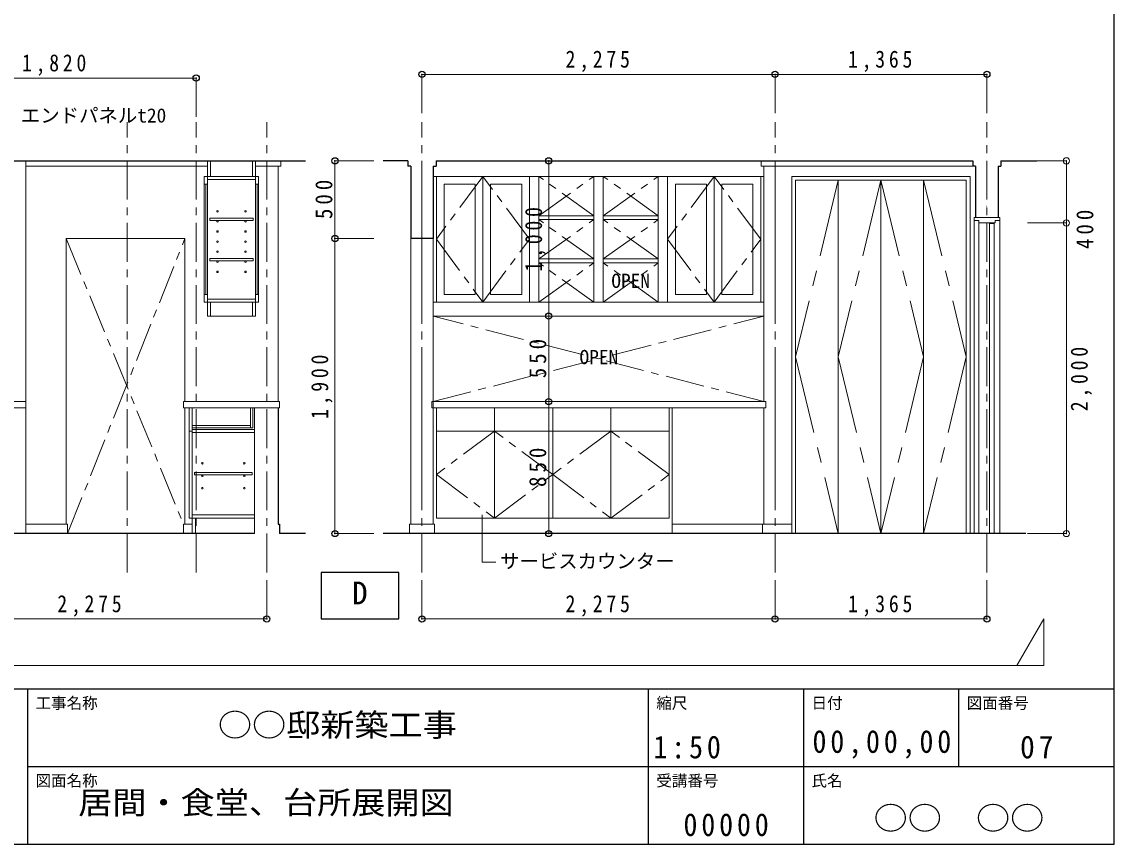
# Model space of a CAD drawing. Units: millimetres at full size, sheet at 1:50. Extents: x -10000 to 10000, y -6925 to 6925.
# Drawn here: x 2962 to 10000, y -6925 to -1630 of the extents above; entities that cross this region are included whole.
import ezdxf
from ezdxf.enums import TextEntityAlignment as Align

# ---------------------------------------------------------------- set-up
doc = ezdxf.new("R2010")
doc.units = ezdxf.units.MM
doc.header["$LTSCALE"] = 50
doc.header["$PDMODE"] = 32
doc.header["$PDSIZE"] = 40
doc.linetypes.add('CHAIN1', pattern=[8, 5, -1, 1, -1])
doc.linetypes.add('CHAIN2', pattern=[12, 9, -1, 1, -1])
for name, color, linetype, lineweight in [('2-0', 3, 'Continuous', 9), ('2-1', 7, 'Continuous', 25), ('2-3', 3, 'Continuous', 13), ('2-4', 4, 'Continuous', 9), ('2-5', 2, 'Continuous', 13), ('2-6', 4, 'Continuous', 9), ('2-A', 4, 'Continuous', 9), ('2-B', 6, 'CHAIN1', 9), ('2-D', 4, 'Continuous', 9), ('F-1', 7, 'Continuous', 25)]:
    doc.layers.add(name, color=color, linetype=linetype, lineweight=lineweight)
doc.layers.add('F-A', color=4, linetype='Continuous')
doc.styles.add('ＭＳ ゴシック', font='')
doc.styles.get('ＭＳ ゴシック').set_extended_font_data('MS Gothic')

# ---------------------------------------------------------------- blocks, each defined once
blk = doc.blocks.new('折戸')
at = {"layer": '2-3', "color": 4, "lineweight": 9}
for p, q in [((-300, 650), (-300, -500)), ((275, 650), (-300, 650)), ((262.5, 637.5), (-287.5, 637.5)), ((-287.5, 637.5), (-287.5, -500)), ((-150, 637.5), (-150, -500)), ((-12.5, 637.5), (-12.5, -500)), ((125, 637.5), (125, -500)), ((262.5, -500), (262.5, 637.5)), ((275, -500), (275, 650)), ((-287.5, -500), (262.5, -500))]:
    blk.add_line(p, q, dxfattribs=at)
at = {"layer": '2-B'}
for p, q in [((-150, 637.5), (-287.5, 68.75)), ((-12.5, 637.5), (-150, 68.75)), ((-12.5, 637.5), (125, 68.75)), ((-150, 68.75), (-12.5, -500)), ((125, 68.75), (-12.5, -500))]:
    blk.add_line(p, q, dxfattribs=at)
for points in [[(-150, 637.5), (-287.5, 68.75), (-150, -500)], [(125, 637.5), (262.5, 68.75), (125, -500)]]:
    blk.add_lwpolyline(points, dxfattribs=at)

msp = doc.modelspace()

# ---------------------------------------------------------------- linework, layer by layer
at = {"layer": '2-0', "color": 1, "linetype": 'CHAIN1'}
for p, q in [((3640, -5175), (3640, -2275)), ((4085, -5175), (4085, -2275)), ((4540, -5175), (4540, -2275)), ((5540, -5175), (5540, -2275)), ((7815, -5175), (7815, -2275)), ((9180, -5175), (9180, -2275)), ((9180, -2817.5), (9176.63, -2817.5)), ((9180, -2962.5), (9176.63, -2962.5))]:
    msp.add_line(p, q, dxfattribs=at)
at = {"layer": '2-0', "color": 1, "linetype": 'CHAIN2'}
for p, q in [((5540, -2525), (5540, -5105)), ((7815, -2525), (7815, -5105))]:
    msp.add_line(p, q, dxfattribs=at)
at = {"layer": '2-0', "lineweight": 13}
for p, q in [((9097.5, -2890), (9097.5, -2910)), ((9262.5, -2890), (9097.5, -2890)), ((9127.5, -2910), (9097.5, -2910)), ((9127.5, -2925), (9127.5, -2910)), ((9232.5, -2925), (9127.5, -2925)), ((9227.5, -2928), (9197.5, -2928)), ((9197.5, -4925), (9197.5, -2928)), ((9227.5, -4925), (9227.5, -2928)), ((9232.5, -2910), (9262.5, -2910)), ((9232.5, -2925), (9232.5, -2910)), ((9262.5, -2890), (9262.5, -2910))]:
    msp.add_line(p, q, dxfattribs=at)
at = {"layer": '2-0', "color": 134}
for p, q in [((9097.5, -2910), (9097.5, -4925)), ((9127.5, -2925), (9127.5, -4925)), ((9262.5, -2910), (9262.5, -4925))]:
    msp.add_line(p, q, dxfattribs=at)
at = {"layer": '2-1', "color": 4, "lineweight": 9}
for p, q in [((5540, -1968.19), (5540, -2218.19)), ((7815, -1968.19), (5540, -1968.19)), ((7815, -1968.19), (7815, -2218.19)), ((7815, -1968.19), (9180, -1968.19)), ((9180, -1968.19), (9180, -2218.19)), ((2265, -1992.18), (4085, -1992.18)), ((4085, -1992.18), (4085, -2242.18)), ((4978.98, -2525), (5228.98, -2525)), ((4978.98, -3025), (4978.98, -2525)), ((6357, -3525), (6357, -2525)), ((9692.7, -2925), (9692.7, -2525)), ((9692.7, -4925), (9692.7, -2925)), ((4978.98, -3025), (5228.98, -3025)), ((4978.98, -4925), (4978.98, -3025)), ((6357, -4075), (6357, -3525)), ((6357, -4925), (6357, -4075)), ((4978.98, -4925), (5228.98, -4925)), ((4540, -5475), (4540, -5225)), ((5540, -5475), (5540, -5225)), ((7815, -5475), (7815, -5225)), ((9180, -5475), (9180, -5225)), ((2265, -5475), (4540, -5475)), ((5540, -5475), (7815, -5475)), ((7815, -5475), (9180, -5475))]:
    msp.add_line(p, q, dxfattribs=at)
at = {"layer": '2-1'}
for p, q in [((2337.5, -2525), (4790, -2525)), ((5449.5, -2525), (5290, -2525)), ((5449.5, -2525), (5449.5, -2560)), ((5630.5, -2525), (9089.5, -2525)), ((5630.5, -2525), (5630.5, -2560)), ((9089.5, -2525), (9089.5, -2560)), ((9270.5, -2525), (9502.5, -2525)), ((9270.5, -2525), (9270.5, -2560)), ((5467.5, -2560), (5449.5, -2560)), ((5467.5, -2560), (5467.5, -3025)), ((5612.5, -2560), (5612.5, -3025)), ((5612.5, -2560), (5630.5, -2560)), ((9107.5, -2560), (9089.5, -2560)), ((9107.5, -2560), (9107.5, -2890)), ((9252.5, -2560), (9270.5, -2560)), ((9252.5, -2560), (9252.5, -2890)), ((5612.5, -3025), (5467.5, -3025)), ((4460, -4925), (2337.5, -4925)), ((4621.5, -4865), (4621.5, -4925)), ((4790, -4925), (4621.5, -4925)), ((9430, -4925), (5290, -4925))]:
    msp.add_line(p, q, dxfattribs=at)
msp.add_lwpolyline([(4612.5, -4115), (4612.5, -4865), (4621.5, -4865)], dxfattribs=at)
at = {"layer": '2-1', "color": 4}
for p in [(5540, -1968.19), (7815, -1968.19), (9180, -1968.19), (4085, -1992.18), (4978.98, -2525), (6357, -2525), (4978.98, -3025), (6357, -3525), (6357, -4075), (4978.98, -4925), (6357, -4925), (4540, -5475), (5540, -5475), (7815, -5475), (9180, -5475)]:
    msp.add_point(p, dxfattribs=at)
at = {"layer": '2-4', "color": 3, "lineweight": 13}
for p, q in [((4157.5, -2525), (4157.5, -2675)), ((4177.5, -2525), (4177.5, -2625)), ((4447.5, -2625), (4447.5, -2525)), ((4467.5, -2525), (4467.5, -2675)), ((4467.5, -2645), (4157.5, -2645)), ((4487.5, -2625), (4487.5, -2675)), ((4137.5, -2675), (4157.5, -2675)), ((4467.5, -2675), (4487.5, -2675)), ((4137.5, -3385), (4157.5, -3385)), ((4137.5, -3385), (4137.5, -3435)), ((4487.5, -3435), (4137.5, -3435)), ((4157.5, -3385), (4157.5, -3525)), ((4467.5, -3415), (4157.5, -3415)), ((4447.5, -3435), (4447.5, -3525)), ((4467.5, -3385), (4467.5, -3525)), ((4467.5, -3525), (4447.5, -3525)), ((4622.5, -4075), (4002.5, -4075)), ((4002.5, -4075), (4002.5, -4115)), ((4622.5, -4075), (4622.5, -4115)), ((4622.5, -4115), (4002.5, -4115)), ((4040, -4825), (4040, -4115)), ((4060, -4925), (4060, -4115)), ((4460, -4925), (4460, -4115)), ((4040, -4265), (4060, -4265)), ((4060, -4255), (4460, -4255)), ((4060, -4275), (4460, -4275)), ((4460, -4825), (4040, -4825)), ((4460, -4805), (4060, -4805)), ((4080, -4925), (4080, -4825))]:
    msp.add_line(p, q, dxfattribs=at)
at = {"layer": '2-4'}
for p, q in [((4137.5, -2675), (4137.5, -3385)), ((4147.5, -2675), (4147.5, -3385)), ((4157.5, -2675), (4157.5, -3385)), ((4467.5, -2675), (4467.5, -3385)), ((4477.5, -2675), (4477.5, -3385)), ((4487.5, -2675), (4487.5, -3385)), ((4172.5, -2895), (4172.5, -2910)), ((4172.5, -2910), (4452.5, -2910)), ((4172.5, -3155), (4172.5, -3170)), ((4172.5, -3170), (4452.5, -3170)), ((4447.5, -3525), (4177.5, -3525)), ((4435, -4245), (4435, -4115)), ((4450, -4245), (4450, -4115)), ((4060, -4230), (4435, -4230)), ((4060, -4245), (4450, -4245)), ((4075, -4532.5), (4445, -4532.5)), ((4075, -4532.5), (4075, -4547.5)), ((4075, -4547.5), (4445, -4547.5)), ((4445, -4532.5), (4445, -4547.5))]:
    msp.add_line(p, q, dxfattribs=at)
at = {"layer": '2-4', "color": 3, "lineweight": 13}
for points in [[(4487.5, -2625), (4137.5, -2625), (4137.5, -2675)], [(4177.5, -3435), (4177.5, -3525), (4157.5, -3525)], [(4467.5, -3385), (4487.5, -3385), (4487.5, -3435)]]:
    msp.add_lwpolyline(points, dxfattribs=at)
at = {"layer": '2-4'}
for points in [[(4172.5, -2895), (4452.5, -2895), (4452.5, -2910)], [(4172.5, -3155), (4452.5, -3155), (4452.5, -3170)]]:
    msp.add_lwpolyline(points, dxfattribs=at)
for centre in [(4222.5, -2850), (4402.5, -2850), (4222.5, -2915), (4402.5, -2915), (4222.5, -2980), (4402.5, -2980), (4222.5, -3045), (4402.5, -3045), (4222.5, -3110), (4402.5, -3110), (4222.5, -3175), (4222.5, -3240), (4402.5, -3175), (4402.5, -3240), (4125, -4472.5), (4395, -4472.5), (4125, -4552.5), (4395, -4552.5), (4125, -4632.5), (4395, -4632.5)]:
    msp.add_circle(centre, 5, dxfattribs=at)
at = {"layer": '2-5'}
for p, q in [((4630.5, -2525), (4630.5, -2560)), ((7724.5, -2525), (7724.5, -2560)), ((4157.5, -2560), (2987.5, -2560)), ((4467.5, -2560), (4630.5, -2560)), ((4612.5, -4075), (4612.5, -2560)), ((7724.5, -2560), (9107.5, -2560)), ((7742.5, -2560), (7742.5, -4075)), ((5612.5, -2625), (7742.5, -2625)), ((5632.5, -3435), (5632.5, -2625)), ((5932.5, -2625), (5932.5, -3435)), ((6232.5, -3435), (6232.5, -2625)), ((6292.5, -3435), (6292.5, -2625)), ((6647.5, -3435), (6647.5, -2625)), ((6707.5, -3435), (6707.5, -2625)), ((7062.5, -3435), (7062.5, -2625)), ((7122.5, -3435), (7122.5, -2625)), ((7422.5, -2625), (7422.5, -3435)), ((7722.5, -3435), (7722.5, -2625)), ((5682.5, -3385), (5682.5, -2675)), ((5982.5, -3385), (5982.5, -2675)), ((5982.5, -2675), (6182.5, -2675)), ((6182.5, -2675), (6182.5, -3385)), ((7172.5, -3385), (7172.5, -2675)), ((7172.5, -2675), (7372.5, -2675)), ((7372.5, -2675), (7372.5, -3385)), ((7472.5, -2675), (7672.5, -2675)), ((7472.5, -3385), (7472.5, -2675)), ((7672.5, -2675), (7672.5, -3385)), ((6292.5, -2878.33), (6647.5, -2878.33)), ((6707.5, -2878.33), (7062.5, -2878.33)), ((6292.5, -2903.33), (6647.5, -2903.33)), ((6707.5, -2903.33), (7062.5, -2903.33)), ((3247.5, -3025), (3247.5, -4865)), ((3247.5, -3025), (4012.5, -3025)), ((4012.5, -4075), (4012.5, -3025)), ((5467.5, -3025), (5467.5, -4865)), ((5612.5, -3025), (5612.5, -4865)), ((6292.5, -3156.67), (6647.5, -3156.67)), ((6707.5, -3156.67), (7062.5, -3156.67)), ((6292.5, -3181.67), (6647.5, -3181.67)), ((6707.5, -3181.67), (7062.5, -3181.67)), ((5612.5, -3435), (7742.5, -3435)), ((5682.5, -3385), (5882.5, -3385)), ((5982.5, -3385), (6182.5, -3385)), ((7172.5, -3385), (7372.5, -3385)), ((7472.5, -3385), (7672.5, -3385)), ((5612.5, -3525), (7742.5, -3525)), ((5602.5, -4075), (5602.5, -4115)), ((5602.5, -4075), (7755, -4075)), ((7755, -4075), (7755, -4115)), ((4012.5, -4115), (4012.5, -4865)), ((5602.5, -4115), (7755, -4115)), ((5632.5, -4825), (5632.5, -4115)), ((6007.5, -4825), (6007.5, -4115)), ((6382.5, -4115), (6382.5, -4825)), ((6757.5, -4825), (6757.5, -4115)), ((7132.5, -4115), (7132.5, -4825)), ((7152.5, -4115), (7152.5, -4925)), ((7742.5, -4115), (7742.5, -4865)), ((5632.5, -4265), (7132.5, -4265)), ((5632.5, -4825), (7132.5, -4825)), ((2987.5, -4865), (3256.5, -4865)), ((3256.5, -4865), (3256.5, -4925)), ((4003.5, -4865), (4003.5, -4925)), ((4060, -4865), (4003.5, -4865)), ((5458.5, -4865), (5621.5, -4865)), ((5458.5, -4925), (5458.5, -4865)), ((5621.5, -4925), (5621.5, -4865)), ((7152.5, -4865), (7922.5, -4865)), ((7733.5, -4865), (7733.5, -4925))]:
    msp.add_line(p, q, dxfattribs=at)
msp.add_lwpolyline([(5682.5, -2675), (5882.5, -2675), (5882.5, -3385)], dxfattribs=at)
at = {"layer": '2-6'}
for p, q in [((2987.5, -4925), (2987.5, -2525)), ((2987.5, -4075), (2476.25, -4075)), ((2987.5, -4115), (2337.5, -4115))]:
    msp.add_line(p, q, dxfattribs=at)
at = {"layer": '2-A'}
for p, q in [((5927.15, -5109.74), (5927.15, -4803.59)), ((6016.69, -5109.74), (5927.15, -5109.74))]:
    msp.add_line(p, q, dxfattribs=at)
at = {"layer": '2-A', "color": 7, "lineweight": 25}
msp.add_lwpolyline([(4890, -5475), (5390, -5475), (5390, -5175), (4890, -5175)], close=True, dxfattribs=at)
at = {"layer": '2-B'}
for p, q in [((6292.5, -2878.33), (6647.5, -2625)), ((6647.5, -2878.33), (6292.5, -2625)), ((6707.5, -2878.33), (7062.5, -2625)), ((7062.5, -2878.33), (6707.5, -2625)), ((6292.5, -3156.67), (6647.5, -2903.33)), ((6647.5, -3156.67), (6292.5, -2903.33)), ((6707.5, -3156.67), (7062.5, -2903.33)), ((7062.5, -3156.67), (6707.5, -2903.33)), ((3247.5, -3025), (4003.5, -4865)), ((3256.5, -4925), (4012.5, -3025)), ((6292.5, -3435), (6647.5, -3181.67)), ((6647.5, -3435), (6292.5, -3181.67)), ((6707.5, -3435), (7062.5, -3181.67)), ((7062.5, -3435), (6707.5, -3181.67)), ((5612.5, -4075), (7742.5, -3525)), ((7742.5, -4075), (5612.5, -3525)), ((6007.5, -4265), (5632.5, -4545.5)), ((6382.5, -4545.5), (6007.5, -4265)), ((6757.5, -4265), (6382.5, -4545.5)), ((7132.5, -4545.5), (6757.5, -4265))]:
    msp.add_line(p, q, dxfattribs=at)
at = {"layer": '2-B', "color": 2, "linetype": 'Continuous', "lineweight": 13}
msp.add_line((-9750, -5775), (9547.06, -5775), dxfattribs=at)
at = {"layer": '2-B'}
for points in [[(5932.5, -2625), (5632.5, -3030), (5932.5, -3435)], [(5932.5, -3435), (6232.5, -3030), (5932.5, -2625)], [(7422.5, -2625), (7122.5, -3030), (7422.5, -3435)], [(7422.5, -3435), (7722.5, -3030), (7422.5, -2625)], [(5632.5, -4545.5), (6007.5, -4825), (6382.5, -4545.5)], [(6382.5, -4545.5), (6757.5, -4825), (7132.5, -4545.5)]]:
    msp.add_lwpolyline(points, dxfattribs=at)
at = {"layer": '2-B', "color": 2, "linetype": 'Continuous', "lineweight": 13}
msp.add_lwpolyline([(9547.06, -5775), (9547.06, -5475), (9373.86, -5775)], dxfattribs=at)
at = {"layer": '2-D'}
for p, q in [((9692.7, -2525), (9442.7, -2525)), ((9692.7, -2925), (9442.7, -2925)), ((9692.7, -4925), (9442.7, -4925))]:
    msp.add_line(p, q, dxfattribs=at)
for p in [(9692.7, -2525), (9692.7, -2925), (9692.7, -4925)]:
    msp.add_point(p, dxfattribs=at)
at = {"layer": 'F-1'}
for p, q in [((10000, -6925), (10000, 6925)), ((-10000, -5925), (10000, -5925)), ((3000, -6925), (3000, -5925)), ((7000, -6925), (7000, -5925)), ((8000, -6925), (8000, -5925)), ((9000, -6425), (9000, -5925)), ((3000, -6425), (10000, -6425)), ((-10000, -6925), (10000, -6925))]:
    msp.add_line(p, q, dxfattribs=at)

# ---------------------------------------------------------------- block references
at = {"layer": '2-3', "xscale": 2, "yscale": 2}
msp.add_blockref('折戸', (8522.5, -3925), dxfattribs=at)

# ---------------------------------------------------------------- texts
at = {"layer": '2-1', "char_height": 110, "attachment_point": 7, "style": 'ＭＳ ゴシック'}
for s, insert in [('\\T1.38;\\W0.85;2,275', (6465, -1953.19)), ('\\T1.38;\\W0.85;1,365', (8285, -1953.19)), ('\\T1.38;\\W0.85;1,820', (2962.5, -1977.18)), ('\\T1.38;\\W0.85;2,275', (3190, -5460)), ('\\T1.38;\\W0.85;2,275', (6465, -5460)), ('\\T1.38;\\W0.85;1,365', (8285, -5460))]:
    msp.add_mtext(s, dxfattribs=dict(at, insert=insert))
at = {"layer": '2-1', "char_height": 110, "attachment_point": 7, "rotation": 90, "style": 'ＭＳ ゴシック'}
for s, insert in [('\\T1.38;\\W0.9;500', (4963.98, -2900)), ('\\T1.38;\\W0.85;1,000', (6342, -3237.5)), ('\\T1.38;\\W0.9;550', (6342, -3925)), ('\\T1.38;\\W0.85;1,900', (4963.98, -4187.5)), ('\\T1.38;\\W0.9;850', (6342, -4625))]:
    msp.add_mtext(s, dxfattribs=dict(at, insert=insert))
at = {"layer": '2-A', "style": 'ＭＳ ゴシック'}
for s, p in [('エンドパネルt20', (2955.35, -2305.95)), ('OPEN', (6760, -3370.83)), ('OPEN', (6555.01, -3861.85)), ('サービスカウンター', (6042.93, -5175.94))]:
    msp.add_text(s, height=91.64, dxfattribs=at).set_placement(p, align=Align.BOTTOM_LEFT)
at = {"layer": '2-A', "color": 7, "style": 'ＭＳ ゴシック'}
msp.add_text('D', height=146.6, dxfattribs=at).set_placement((5090, -5425), align=Align.BOTTOM_LEFT)
at = {"layer": '2-D', "color": 7, "char_height": 110, "attachment_point": 7, "rotation": 90, "style": 'ＭＳ ゴシック'}
for s, insert in [('\\T1.38;\\W0.9;400', (9867.46, -3092.96)), ('\\T1.38;\\W0.85;2,000', (9857.7, -4137.5))]:
    msp.add_mtext(s, dxfattribs=dict(at, insert=insert))
at = {"layer": 'F-A', "style": 'ＭＳ ゴシック'}
for s, p in [('工事名称', (3050, -6075)), ('縮尺', (7050, -6075)), ('日付', (8050, -6075)), ('図面番号', (9050, -6075)), ('図面名称', (3050, -6575)), ('受講番号', (7050, -6575)), ('氏名', (8050, -6575))]:
    msp.add_text(s, height=73.31, dxfattribs=at).set_placement(p, align=Align.BOTTOM_LEFT)
at = {"layer": 'F-A', "color": 7, "style": 'ＭＳ ゴシック', "width": 1.1}
for s, p in [('○○邸新築工事', (4225, -6275)), ('居間・食堂、台所展開図', (3325, -6775)), ('○○\u3000○○', (8450, -6875))]:
    msp.add_text(s, height=146.6, dxfattribs=at).set_placement(p, align=Align.BOTTOM_LEFT)
at = {"layer": 'F-A', "color": 7, "char_height": 146.6, "attachment_point": 7, "style": 'ＭＳ ゴシック'}
for s, insert in [('\\T1.28;\\W0.9;00,00,00', (8056.25, -6375)), ('\\T1.28;\\W0.9;1:50', (7031.25, -6375)), ('\\T1.27;\\W0.95;07', (9393.75, -6375)), ('\\T1.28;\\W0.9;00000', (7225, -6875))]:
    msp.add_mtext(s, dxfattribs=dict(at, insert=insert))

doc.saveas('drawing.dxf')
